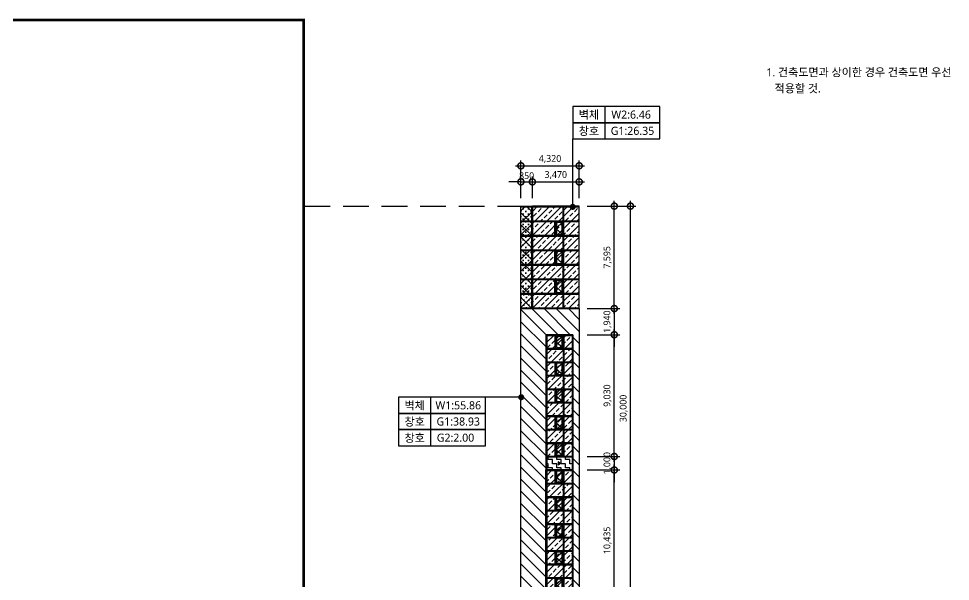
# Model space of a CAD drawing. Header units: millimetres. Extents: x 9300 to 665690, y 4200 to 114736.
# Drawn here: x 260251 to 329290, y 47641 to 89367 of the extents above; entities that cross this region are included whole.
import ezdxf
from ezdxf.enums import TextEntityAlignment as Align

# ---------------------------------------------------------------- set-up
doc = ezdxf.new("R2010")
doc.units = ezdxf.units.MM
doc.header["$LTSCALE"] = 200
for name, pattern in [('CEN-GAUN', [32.2, 30, -1, 0.2, -1]), ('HIDDEN', [0.375, 0.25, -0.125]), ('HIDDEN2', [4.7625, 3.175, -1.5875]), ('PHANTOM2', [1.25, 0.625, -0.125, 0.125, -0.125, 0.125, -0.125])]:
    doc.linetypes.add(name, pattern=pattern)
doc.layers.get('DEFPOINTS').update_dxf_attribs({"color": 137})
for name, color, linetype in [('backpanel', 252, 'Continuous'), ('DIM-INT', 7, 'Continuous'), ('ELE4', 4, 'Continuous'), ('ETC-보조선', 7, 'Continuous'), ('HAT', 8, 'Continuous'), ('SYM-LEAD', 6, 'Continuous'), ('TEXT', 3, 'Continuous'), ('TEXT-NOTE', 6, 'Continuous'), ('WIN', 6, 'Continuous'), ('WIN-OPEN-LINE', 1, 'CEN-GAUN'), ('XR-ELEV$0$WIN', 6, 'Continuous'), ('방화구획(기존 가운건축 계획)', 243, 'Continuous')]:
    doc.layers.add(name, color=color, linetype=linetype)
doc.styles.add('$0$스타일1', font='malgun.ttf')
doc.styles.add('스타일1', font='malgun.ttf')
doc.dimstyles.new('CJA', dxfattribs={"dimscale": 300, "dimtxt": 2.7, "dimasz": 1, "dimexe": 2, "dimexo": 3, "dimgap": 1, "dimtad": 1, "dimdec": 0, "dimzin": 1, "dimdsep": 46, "dimlunit": 6, "dimtxsty": '$0$스타일1', "dimblk": 'CJDOT', "dimcen": 0.09, "dimdle": 1, "dimclrd": 256, "dimclre": 256, "dimclrt": 3, "dimadec": 0, "dimazin": 0, "dimtfac": 1, "dimtdec": 0, "dimtix": 1, "dimtmove": 2, "dimatfit": 3, "dimldrblk": 'CJDOT', "dimfxl": 1, "dimtolj": 1, "dimtzin": 1, "dimarcsym": 0})
doc.dimstyles.new('DIM-QD 1', dxfattribs={"dimtxt": 3, "dimasz": 1.5, "dimexe": 1, "dimexo": 0, "dimgap": 1, "dimtad": 1, "dimdec": 3, "dimdsep": 46, "dimlunit": 6, "dimtxsty": '$0$스타일1', "dimblk1": 'ARCHTICK', "dimblk2": 'ARCHTICK', "dimsah": 1, "dimcen": 0, "dimclrd": 256, "dimclre": 256, "dimclrt": 3, "dimazin": 2, "dimtfac": 1, "dimtdec": 3, "dimtix": 1, "dimtmove": 2, "dimatfit": 3, "dimldrblk": 'ARCHTICK', "dimfxl": 1, "dimtolj": 1, "dimtzin": 0, "dimarcsym": 0})
pattern_1 = [(225, (291556.56, -210969.65), (449.0128, -449.0128), []), (225, (291781.1, -211194.15), (449.0128, -449.0128), [317.5, -158.75])]

# ---------------------------------------------------------------- blocks, each defined once
blk = doc.blocks.new('_DotSmall')
at = {"color": 0, "linetype": 'ByBlock', "const_width": 0.5}
blk.add_lwpolyline([(-0.0625, 0, 1), (0.0625, 0, 1)], format="xyb", close=True, dxfattribs=at)
blk = doc.blocks.new('*D41')
at = {"layer": 'DEFPOINTS', "color": 0, "transparency": 16777216}
for p in [(301787, 75465), (304387, 75465), (301787, 67870)]:
    blk.add_point(p, dxfattribs=at)
at = {"layer": 'DIM-INT', "color": 7, "lineweight": -2, "transparency": 16777216}
for p, q in [((302387, 75465), (304787, 75465)), ((304387, 67470), (304387, 75865)), ((302387, 67870), (304787, 67870))]:
    blk.add_line(p, q, dxfattribs=at)
at = {"layer": 'DIM-INT', "color": 7, "lineweight": -2, "transparency": 16777216, "xscale": 900, "yscale": 900, "zscale": 900}
for p, rotation in [((304387, 75465), 90), ((304387, 67870), 270)]:
    blk.add_blockref('_DotSmall', p, dxfattribs=dict(at, rotation=rotation))
at = {"layer": 'DIM-INT', "color": 3, "transparency": 16777216, "insert": (303887, 71668), "char_height": 500, "attachment_point": 5, "rotation": 90, "style": '스타일1'}
blk.add_mtext('\\A1;7,595', dxfattribs=at)
blk = doc.blocks.new('CJDOT')
blk.add_line((-2, 0), (2, 0))
at = {"const_width": 0.5}
blk.add_lwpolyline([(-0.25, 0, 1), (0.25, 0, 1)], format="xyb", close=True, dxfattribs=at)
blk = doc.blocks.new('134')
at = {"layer": 'XR-ELEV$0$WIN', "ltscale": 100}
blk.add_hatch(color=1, dxfattribs=at).paths.add_polyline_path([(-9470, -1049), (-9358, -873), (-9582, -873)])
at = {"layer": 'WIN', "color": 6}
for p, q in [((60, 30), (-20405, 30)), ((-20405, 30), (-20405, -1970)), ((30, 0), (-20405, 0)), ((-19970, 0), (-19970, -1940)), ((-13970, 0), (-13970, -1940)), ((-12970, 0), (-12970, -1940)), ((-11970, 0), (-11970, -1940)), ((-10970, 0), (-10970, -1940)), ((-9970, 0), (-9970, -1940)), ((-8970, 0), (-8970, -1940)), ((-7970, 0), (-7970, -1940)), ((-6970, 0), (-6970, -1940)), ((-5970, 0), (-5970, -1940)), ((-4970, 0), (-4970, -1940)), ((-3970, 0), (-3970, -1940)), ((-2970, 0), (-2970, -1940)), ((-1970, 0), (-1970, -1940)), ((-970, 0), (-970, -1940)), ((30, 0), (30, -1940)), ((60, 30), (60, -1970)), ((-18970, 0), (-18970, -1940)), ((-17970, -670), (-18970, -670)), ((-17970, 0), (-17970, -1940)), ((-16970, 0), (-16970, -1940)), ((-15970, -670), (-16970, -670)), ((-15970, 0), (-15970, -1940)), ((-14970, 0), (-14970, -1940)), ((-13970, -670), (-14970, -670)), ((-11970, -670), (-12970, -670)), ((-9970, -670), (-10970, -670)), ((-7970, -670), (-8970, -670)), ((-5970, -670), (-6970, -670)), ((-3970, -670), (-4970, -670)), ((-1970, -670), (-2970, -670)), ((30, -670), (-970, -670)), ((-9970, -1270), (-20405, -1270)), ((30, -1270), (-8970, -1270)), ((30, -1940), (-20405, -1940)), ((60, -1970), (-20405, -1970))]:
    blk.add_line(p, q, dxfattribs=at)
at = {"layer": 'WIN', "color": 251, "linetype": 'HIDDEN'}
for p, q in [((-20345, 0), (-20345, -1940)), ((-20000, 0), (-20000, -1940)), ((-19940, 0), (-19940, -1940)), ((-16000, 0), (-16000, -1940)), ((-15000, 0), (-15000, -1940)), ((-14940, 0), (-14940, -1940)), ((-14000, 0), (-14000, -1940)), ((-13940, 0), (-13940, -1940)), ((-13000, 0), (-13000, -1940)), ((-12940, 0), (-12940, -1940)), ((-12000, 0), (-12000, -1940)), ((-11940, 0), (-11940, -1940)), ((-11000, 0), (-11000, -1940)), ((-10940, 0), (-10940, -1940)), ((-10000, 0), (-10000, -1940)), ((-9940, 0), (-9940, -1940)), ((-9000, 0), (-9000, -1940)), ((-8940, 0), (-8940, -1940)), ((-8000, 0), (-8000, -1940)), ((-7940, 0), (-7940, -1940)), ((-7000, 0), (-7000, -1940)), ((-6940, 0), (-6940, -1940)), ((-6000, 0), (-6000, -1940)), ((-5940, 0), (-5940, -1940)), ((-5000, 0), (-5000, -1940)), ((-4940, 0), (-4940, -1940)), ((-4000, 0), (-4000, -1940)), ((-3940, 0), (-3940, -1940)), ((-3000, 0), (-3000, -1940)), ((-2940, 0), (-2940, -1940)), ((-2000, 0), (-2000, -1940)), ((-1940, 0), (-1940, -1940)), ((-1000, 0), (-1000, -1940)), ((-940, 0), (-940, -1940)), ((0, 0), (0, -1940)), ((60, 30), (60, -1970)), ((-20000, -30), (-20345, -30)), ((-19000, -30), (-19940, -30)), ((-19000, 0), (-19000, -1940)), ((-18940, 0), (-18940, -1940)), ((-18000, -30), (-18940, -30)), ((-18000, -640), (-18940, -640)), ((-18000, 0), (-18000, -1940)), ((-17940, 0), (-17940, -1940)), ((-17000, -30), (-17940, -30)), ((-17000, 0), (-17000, -1940)), ((-16940, 0), (-16940, -1940)), ((-16000, -30), (-16940, -30)), ((-16000, -640), (-16940, -640)), ((-15940, 0), (-15940, -1940)), ((-15000, -30), (-15940, -30)), ((-14000, -30), (-14940, -30)), ((-14000, -640), (-14940, -640)), ((-13000, -30), (-13940, -30)), ((-12000, -30), (-12940, -30)), ((-12000, -640), (-12940, -640)), ((-11000, -30), (-11940, -30)), ((-10000, -30), (-10940, -30)), ((-10000, -640), (-10940, -640)), ((-9000, -30), (-9940, -30)), ((-8000, -30), (-8940, -30)), ((-8000, -640), (-8940, -640)), ((-7000, -30), (-7940, -30)), ((-6000, -30), (-6940, -30)), ((-6000, -640), (-6940, -640)), ((-5000, -30), (-5940, -30)), ((-4000, -30), (-4940, -30)), ((-4000, -640), (-4940, -640)), ((-3000, -30), (-3940, -30)), ((-2000, -30), (-2940, -30)), ((-2000, -640), (-2940, -640)), ((-1000, -30), (-1940, -30)), ((0, -30), (-940, -30)), ((0, -640), (-940, -640)), ((-20000, -1240), (-20345, -1240)), ((-20000, -1300), (-20345, -1300)), ((-19000, -1240), (-19940, -1240)), ((-19000, -1300), (-19940, -1300)), ((-18000, -700), (-18940, -700)), ((-18000, -1240), (-18940, -1240)), ((-18000, -1300), (-18940, -1300)), ((-17000, -1240), (-17940, -1240)), ((-17000, -1300), (-17940, -1300)), ((-16000, -700), (-16940, -700)), ((-16000, -1240), (-16940, -1240)), ((-16000, -1300), (-16940, -1300)), ((-15000, -1240), (-15940, -1240)), ((-15000, -1300), (-15940, -1300)), ((-14000, -700), (-14940, -700)), ((-14000, -1240), (-14940, -1240)), ((-14000, -1300), (-14940, -1300)), ((-13000, -1240), (-13940, -1240)), ((-13000, -1300), (-13940, -1300)), ((-12000, -700), (-12940, -700)), ((-12000, -1240), (-12940, -1240)), ((-12000, -1300), (-12940, -1300)), ((-11000, -1240), (-11940, -1240)), ((-11000, -1300), (-11940, -1300)), ((-10000, -700), (-10940, -700)), ((-10000, -1240), (-10940, -1240)), ((-10000, -1300), (-10940, -1300)), ((-8000, -700), (-8940, -700)), ((-8000, -1240), (-8940, -1240)), ((-8000, -1300), (-8940, -1300)), ((-7000, -1240), (-7940, -1240)), ((-7000, -1300), (-7940, -1300)), ((-6000, -700), (-6940, -700)), ((-6000, -1240), (-6940, -1240)), ((-6000, -1300), (-6940, -1300)), ((-5000, -1240), (-5940, -1240)), ((-5000, -1300), (-5940, -1300)), ((-4000, -700), (-4940, -700)), ((-4000, -1240), (-4940, -1240)), ((-4000, -1300), (-4940, -1300)), ((-3000, -1240), (-3940, -1240)), ((-3000, -1300), (-3940, -1300)), ((-2000, -700), (-2940, -700)), ((-2000, -1240), (-2940, -1240)), ((-2000, -1300), (-2940, -1300)), ((-1000, -1240), (-1940, -1240)), ((-1000, -1300), (-1940, -1300)), ((0, -700), (-940, -700)), ((0, -1240), (-940, -1240)), ((0, -1300), (-940, -1300)), ((-20000, -1910), (-20345, -1910)), ((-19000, -1910), (-19940, -1910)), ((-18000, -1910), (-18940, -1910)), ((-17000, -1910), (-17940, -1910)), ((-16000, -1910), (-16940, -1910)), ((-15000, -1910), (-15940, -1910)), ((-14000, -1910), (-14940, -1910)), ((-13000, -1910), (-13940, -1910)), ((-12000, -1910), (-12940, -1910)), ((-11000, -1910), (-11940, -1910)), ((-10000, -1910), (-10940, -1910)), ((-9000, -1910), (-9940, -1910)), ((-8000, -1910), (-8940, -1910)), ((-7000, -1910), (-7940, -1910)), ((-6000, -1910), (-6940, -1910)), ((-5000, -1910), (-5940, -1910)), ((-4000, -1910), (-4940, -1910)), ((-3000, -1910), (-3940, -1910)), ((-2000, -1910), (-2940, -1910)), ((-1000, -1910), (-1940, -1910)), ((0, -1910), (-940, -1910))]:
    blk.add_line(p, q, dxfattribs=at)
for points in [[(-18060, -760), (-18880, -760), (-18880, -1180), (-18060, -1180)], [(-16060, -760), (-16880, -760), (-16880, -1180), (-16060, -1180)], [(-14060, -760), (-14880, -760), (-14880, -1180), (-14060, -1180)], [(-12060, -760), (-12880, -760), (-12880, -1180), (-12060, -1180)], [(-10060, -760), (-10880, -760), (-10880, -1180), (-10060, -1180)], [(-8060, -760), (-8880, -760), (-8880, -1180), (-8060, -1180)], [(-6060, -760), (-6880, -760), (-6880, -1180), (-6060, -1180)], [(-4060, -760), (-4880, -760), (-4880, -1180), (-4060, -1180)], [(-2060, -760), (-2880, -760), (-2880, -1180), (-2060, -1180)], [(-60, -760), (-880, -760), (-880, -1180), (-60, -1180)]]:
    blk.add_lwpolyline(points, close=True, dxfattribs=at)
at = {"layer": 'WIN-OPEN-LINE'}
for points in [[(-18940, -1240), (-18470, -700), (-18000, -1240)], [(-16940, -1240), (-16470, -700), (-16000, -1240)], [(-14940, -1240), (-14470, -700), (-14000, -1240)], [(-12940, -1240), (-12470, -700), (-12000, -1240)], [(-10940, -1240), (-10470, -700), (-10000, -1240)], [(-8940, -1240), (-8470, -700), (-8000, -1240)], [(-6940, -1240), (-6470, -700), (-6000, -1240)], [(-4940, -1240), (-4470, -700), (-4000, -1240)], [(-2940, -1240), (-2470, -700), (-2000, -1240)], [(-940, -1240), (-470, -700), (0, -1240)]]:
    blk.add_lwpolyline(points, dxfattribs=at)
at = {"layer": 'XR-ELEV$0$WIN', "color": 1, "ltscale": 100}
blk.add_lwpolyline([(-9470, -1049), (-9358, -873), (-9582, -873)], close=True, dxfattribs=at)
blk = doc.blocks.new('win66')
at = {"layer": 'backpanel'}
h = blk.add_hatch(dxfattribs=at)
h.set_pattern_fill('CROSS', color=256, scale=30)
h.set_pattern_definition([(0, (-1465, -10600), (190.5, 190.5), [95.25, -285.75]), (90, (-1417.38, -10647.62), (-190.5, 190.5), [95.25, -285.75])])
h.paths.add_polyline_path([(-6520, -750), (-7535, -750), (-7535, -1570), (-6520, -1570)])
h = blk.add_hatch(dxfattribs=at)
h.set_pattern_fill('CROSS', color=256, scale=30)
h.set_pattern_definition([(0, (-83672.27, 110406.36), (190.5, 190.5), [95.25, -285.75]), (90, (-83624.64, 110358.74), (-190.5, 190.5), [95.25, -285.75])])
h.paths.add_polyline_path([(-5445, -750), (-6460, -750), (-6460, -1570), (-5445, -1570)])
h.paths.add_polyline_path([(-4370, -750), (-5385, -750), (-5385, -1570), (-4370, -1570)])
h.paths.add_polyline_path([(-3295, -750), (-4310, -750), (-4310, -1570), (-3295, -1570)])
h.paths.add_polyline_path([(-2220, -750), (-3235, -750), (-3235, -1570), (-2220, -1570)])
h.paths.add_polyline_path([(-1145, -750), (-2160, -750), (-2160, -1570), (-1145, -1570)])
h.paths.add_polyline_path([(-60, -750), (-1085, -750), (-1085, -1570), (-60, -1570)])
at = {"layer": 'WIN', "color": 6}
for p, q in [((-7595, -750), (-7595, -5070)), ((-7565, -750), (-7565, -5070)), ((-6490, -750), (-6490, -5070)), ((-5415, -750), (-5415, -5070)), ((-4340, -750), (-4340, -5070)), ((-3265, -750), (-3265, -5070)), ((-2190, -750), (-2190, -5070)), ((-1115, -750), (-1115, -5070)), ((-30, -750), (-30, -5070)), ((0, -750), (0, -5070)), ((-7565, -1600), (-30, -1600)), ((-6490, -3300), (-5415, -3300)), ((-4340, -3300), (-3265, -3300)), ((-2190, -3300), (-1115, -3300)), ((-7565, -3900), (-30, -3900))]:
    blk.add_line(p, q, dxfattribs=at)
at = {"layer": 'WIN', "color": 251, "linetype": 'HIDDEN'}
for p, q in [((-7535, -750), (-7535, -5070)), ((-6520, -750), (-6520, -5070)), ((-6460, -750), (-6460, -5070)), ((-5445, -750), (-5445, -5070)), ((-5385, -750), (-5385, -5070)), ((-4370, -750), (-4370, -5070)), ((-4310, -750), (-4310, -5070)), ((-3295, -750), (-3295, -5070)), ((-3235, -750), (-3235, -5070)), ((-2220, -750), (-2220, -5070)), ((-2160, -750), (-2160, -5070)), ((-1145, -750), (-1145, -5070)), ((-1085, -750), (-1085, -5070)), ((-60, -750), (-60, -5070)), ((-7535, -1570), (-6520, -1570)), ((-7535, -1630), (-6520, -1630)), ((-6460, -1570), (-5445, -1570)), ((-6460, -1630), (-5445, -1630)), ((-5385, -1570), (-4370, -1570)), ((-5385, -1630), (-4370, -1630)), ((-4310, -1570), (-3295, -1570)), ((-4310, -1630), (-3295, -1630)), ((-3235, -1570), (-2220, -1570)), ((-3235, -1630), (-2220, -1630)), ((-2160, -1570), (-1145, -1570)), ((-2160, -1630), (-1145, -1630)), ((-1085, -1570), (-60, -1570)), ((-1085, -1630), (-60, -1630)), ((-6460, -3270), (-5445, -3270)), ((-6460, -3330), (-5445, -3330)), ((-4310, -3270), (-3295, -3270)), ((-4310, -3330), (-3295, -3330)), ((-2160, -3270), (-1145, -3270)), ((-2160, -3330), (-1145, -3330)), ((-7535, -3870), (-6520, -3870)), ((-7535, -3930), (-6520, -3930)), ((-6460, -3870), (-5445, -3870)), ((-6460, -3930), (-5445, -3930)), ((-5385, -3870), (-4370, -3870)), ((-5385, -3930), (-4370, -3930)), ((-4310, -3870), (-3295, -3870)), ((-4310, -3930), (-3295, -3930)), ((-3235, -3870), (-2220, -3870)), ((-3235, -3930), (-2220, -3930)), ((-2160, -3870), (-1145, -3870)), ((-2160, -3930), (-1145, -3930)), ((-1085, -3870), (-60, -3870)), ((-1085, -3930), (-60, -3930)), ((-7595, -5070), (-6520, -5070)), ((-6460, -5070), (-5445, -5070)), ((-5385, -5070), (-4370, -5070)), ((-4310, -5070), (-3295, -5070)), ((-3235, -5070), (-2220, -5070)), ((-2160, -5070), (-1145, -5070)), ((-1085, -5070), (0, -5070))]:
    blk.add_line(p, q, dxfattribs=at)
blk.add_lwpolyline([(-7595, -750), (0, -750)], dxfattribs=at)
for points in [[(-5505, -3390), (-6400, -3390), (-6400, -3810), (-5505, -3810)], [(-3355, -3390), (-4250, -3390), (-4250, -3810), (-3355, -3810)], [(-1205, -3390), (-2100, -3390), (-2100, -3810), (-1205, -3810)]]:
    blk.add_lwpolyline(points, close=True, dxfattribs=at)
at = {"layer": 'WIN-OPEN-LINE'}
for points in [[(-6460, -3870), (-5953, -3330), (-5445, -3870)], [(-4310, -3870), (-3803, -3330), (-3295, -3870)], [(-2160, -3870), (-1653, -3330), (-1145, -3870)]]:
    blk.add_lwpolyline(points, dxfattribs=at)
blk = doc.blocks.new('_ARCHTICK')
at = {"color": 0, "linetype": 'ByBlock', "const_width": 0.15}
blk.add_lwpolyline([(-0.5, -0.5), (0.5, 0.5)], dxfattribs=at)
blk = doc.blocks.new('SECTION ROOM NAME')
at = {"layer": 'TEXT-NOTE', "color": 6}
for p, q in [((-261, 0), (1769, 0)), ((1769, 0), (1769, -600)), ((1769, -600), (-261, -600))]:
    blk.add_line(p, q, dxfattribs=at)
blk.add_lwpolyline([(-1461, 0), (-261, 0), (-261, -600), (-1461, -600)], close=True, dxfattribs=at)
at = {"layer": 'TEXT-NOTE', "color": 3, "style": '스타일1'}
for tag, p in [('101', (-908, -298)), ('실명', (754, -341))]:
    blk.add_attdef(tag, text='', height=300, dxfattribs=at).set_placement(p, align=Align.MIDDLE)
blk = doc.blocks.new('*D128')
at = {"layer": 'DEFPOINTS', "color": 0, "transparency": 16777216}
for p in [(301787, 75465), (305587, 75465), (301787, 45465)]:
    blk.add_point(p, dxfattribs=at)
at = {"layer": 'DIM-INT', "color": 7, "lineweight": -2, "transparency": 16777216}
for p, q in [((302387, 75465), (305987, 75465)), ((305587, 45065), (305587, 75865)), ((302387, 45465), (305987, 45465))]:
    blk.add_line(p, q, dxfattribs=at)
at = {"layer": 'DIM-INT', "color": 7, "lineweight": -2, "transparency": 16777216, "xscale": 900, "yscale": 900, "zscale": 900}
for p, rotation in [((305587, 75465), 90), ((305587, 45465), 270)]:
    blk.add_blockref('_DotSmall', p, dxfattribs=dict(at, rotation=rotation))
at = {"layer": 'DIM-INT', "color": 3, "transparency": 16777216, "insert": (305087, 60465), "char_height": 500, "attachment_point": 5, "rotation": 90, "style": '스타일1'}
blk.add_mtext('\\A1;30,000', dxfattribs=at)
blk = doc.blocks.new('*D129')
at = {"layer": 'DEFPOINTS', "color": 0, "transparency": 16777216}
for p in [(301787, 67870), (301787, 65930), (304387, 65930)]:
    blk.add_point(p, dxfattribs=at)
at = {"layer": 'DIM-INT', "color": 7, "lineweight": -2, "transparency": 16777216}
for p, q in [((304387, 67870), (304387, 68770)), ((302387, 67870), (304787, 67870)), ((304387, 67870), (304387, 65930)), ((302387, 65930), (304787, 65930)), ((304387, 65930), (304387, 65030))]:
    blk.add_line(p, q, dxfattribs=at)
at = {"layer": 'DIM-INT', "color": 7, "lineweight": -2, "transparency": 16777216, "xscale": 900, "yscale": 900, "zscale": 900}
for p, rotation in [((304387, 67870), 270), ((304387, 65930), 90)]:
    blk.add_blockref('_DotSmall', p, dxfattribs=dict(at, rotation=rotation))
at = {"layer": 'DIM-INT', "color": 3, "transparency": 16777216, "insert": (303886, 66900), "char_height": 500, "attachment_point": 5, "rotation": 90, "style": '스타일1'}
blk.add_mtext('\\A1;1,940', dxfattribs=at)
blk = doc.blocks.new('*D130')
at = {"layer": 'DEFPOINTS', "color": 0, "transparency": 16777216}
for p in [(301787, 65930), (304387, 65930), (301787, 56900)]:
    blk.add_point(p, dxfattribs=at)
at = {"layer": 'DIM-INT', "color": 7, "lineweight": -2, "transparency": 16777216}
for p, q in [((304387, 56500), (304387, 66330)), ((302387, 65930), (304787, 65930)), ((302387, 56900), (304787, 56900))]:
    blk.add_line(p, q, dxfattribs=at)
at = {"layer": 'DIM-INT', "color": 7, "lineweight": -2, "transparency": 16777216, "xscale": 900, "yscale": 900, "zscale": 900}
for p, rotation in [((304387, 65930), 90), ((304387, 56900), 270)]:
    blk.add_blockref('_DotSmall', p, dxfattribs=dict(at, rotation=rotation))
at = {"layer": 'DIM-INT', "color": 3, "transparency": 16777216, "insert": (303887, 61415), "char_height": 500, "attachment_point": 5, "rotation": 90, "style": '스타일1'}
blk.add_mtext('\\A1;9,030', dxfattribs=at)
blk = doc.blocks.new('*D131')
at = {"layer": 'DEFPOINTS', "color": 0, "transparency": 16777216}
for p in [(301787, 56900), (301787, 55900), (304387, 55900)]:
    blk.add_point(p, dxfattribs=at)
at = {"layer": 'DIM-INT', "color": 7, "lineweight": -2, "transparency": 16777216}
for p, q in [((304387, 56900), (304387, 57800)), ((302387, 56900), (304787, 56900)), ((304387, 56900), (304387, 55900)), ((302387, 55900), (304787, 55900)), ((304387, 55900), (304387, 55000))]:
    blk.add_line(p, q, dxfattribs=at)
at = {"layer": 'DIM-INT', "color": 7, "lineweight": -2, "transparency": 16777216, "xscale": 900, "yscale": 900, "zscale": 900}
for p, rotation in [((304387, 56900), 270), ((304387, 55900), 90)]:
    blk.add_blockref('_DotSmall', p, dxfattribs=dict(at, rotation=rotation))
at = {"layer": 'DIM-INT', "color": 3, "transparency": 16777216, "insert": (303886, 56400), "char_height": 500, "attachment_point": 5, "rotation": 90, "style": '스타일1'}
blk.add_mtext('\\A1;1,000', dxfattribs=at)
blk = doc.blocks.new('*D132')
at = {"layer": 'DEFPOINTS', "color": 0, "transparency": 16777216}
for p in [(301787, 55900), (304387, 55900), (301787, 45465)]:
    blk.add_point(p, dxfattribs=at)
at = {"layer": 'DIM-INT', "color": 7, "lineweight": -2, "transparency": 16777216}
for p, q in [((304387, 45065), (304387, 56300)), ((302387, 55900), (304787, 55900)), ((302387, 45465), (304787, 45465))]:
    blk.add_line(p, q, dxfattribs=at)
at = {"layer": 'DIM-INT', "color": 7, "lineweight": -2, "transparency": 16777216, "xscale": 900, "yscale": 900, "zscale": 900}
for p, rotation in [((304387, 55900), 90), ((304387, 45465), 270)]:
    blk.add_blockref('_DotSmall', p, dxfattribs=dict(at, rotation=rotation))
at = {"layer": 'DIM-INT', "color": 3, "transparency": 16777216, "insert": (303886, 50682), "char_height": 500, "attachment_point": 5, "rotation": 90, "style": '스타일1'}
blk.add_mtext('\\A1;10,435', dxfattribs=at)
blk = doc.blocks.new('*D138')
at = {"layer": 'DEFPOINTS', "color": 0, "transparency": 16777216}
for p in [(298317, 77264), (297467, 75465), (298317, 75465)]:
    blk.add_point(p, dxfattribs=at)
at = {"layer": 'DIM-INT', "color": 7, "lineweight": -2, "transparency": 16777216}
for p, q in [((297467, 76065), (297467, 77664)), ((298317, 76065), (298317, 77664)), ((297467, 77264), (296567, 77264)), ((297467, 77264), (298317, 77264)), ((298317, 77264), (299217, 77264))]:
    blk.add_line(p, q, dxfattribs=at)
at = {"layer": 'DIM-INT', "color": 7, "lineweight": -2, "transparency": 16777216, "xscale": 900, "yscale": 900, "zscale": 900}
blk.add_blockref('_DotSmall', (297467, 77264), dxfattribs=at)
at = {"layer": 'DIM-INT', "color": 7, "lineweight": -2, "transparency": 16777216, "xscale": 900, "yscale": 900, "zscale": 900, "rotation": 180}
blk.add_blockref('_DotSmall', (298317, 77264), dxfattribs=at)
at = {"layer": 'DIM-INT', "color": 3, "transparency": 16777216, "insert": (297892, 77722), "char_height": 500, "attachment_point": 5, "style": '스타일1'}
blk.add_mtext('\\A1;850', dxfattribs=at)
blk = doc.blocks.new('*D139')
at = {"layer": 'DEFPOINTS', "color": 0, "transparency": 16777216}
for p in [(301787, 77264), (298317, 75465), (301787, 75465)]:
    blk.add_point(p, dxfattribs=at)
at = {"layer": 'DIM-INT', "color": 7, "lineweight": -2, "transparency": 16777216}
for p, q in [((298317, 76065), (298317, 77664)), ((301787, 76065), (301787, 77664)), ((297917, 77264), (302187, 77264))]:
    blk.add_line(p, q, dxfattribs=at)
at = {"layer": 'DIM-INT', "color": 7, "lineweight": -2, "transparency": 16777216, "xscale": 900, "yscale": 900, "zscale": 900, "rotation": 180}
blk.add_blockref('_DotSmall', (298317, 77264), dxfattribs=at)
at = {"layer": 'DIM-INT', "color": 7, "lineweight": -2, "transparency": 16777216, "xscale": 900, "yscale": 900, "zscale": 900}
blk.add_blockref('_DotSmall', (301787, 77264), dxfattribs=at)
at = {"layer": 'DIM-INT', "color": 3, "transparency": 16777216, "insert": (300052, 77764), "char_height": 500, "attachment_point": 5, "style": '스타일1'}
blk.add_mtext('\\A1;3,470', dxfattribs=at)
blk = doc.blocks.new('*D140')
at = {"layer": 'DEFPOINTS', "color": 0, "transparency": 16777216}
for p in [(301787, 78454), (297467, 75465), (301787, 75465)]:
    blk.add_point(p, dxfattribs=at)
at = {"layer": 'DIM-INT', "color": 7, "lineweight": -2, "transparency": 16777216}
for p, q in [((297467, 76065), (297467, 78854)), ((301787, 76065), (301787, 78854)), ((297067, 78454), (302187, 78454))]:
    blk.add_line(p, q, dxfattribs=at)
at = {"layer": 'DIM-INT', "color": 7, "lineweight": -2, "transparency": 16777216, "xscale": 900, "yscale": 900, "zscale": 900, "rotation": 180}
blk.add_blockref('_DotSmall', (297467, 78454), dxfattribs=at)
at = {"layer": 'DIM-INT', "color": 7, "lineweight": -2, "transparency": 16777216, "xscale": 900, "yscale": 900, "zscale": 900}
blk.add_blockref('_DotSmall', (301787, 78454), dxfattribs=at)
at = {"layer": 'DIM-INT', "color": 3, "transparency": 16777216, "insert": (299627, 78954), "char_height": 500, "attachment_point": 5, "style": '스타일1'}
blk.add_mtext('\\A1;4,320', dxfattribs=at)

msp = doc.modelspace()

# ---------------------------------------------------------------- hatches: boundary and pattern name
at = {"layer": 'HAT'}
h = msp.add_hatch(dxfattribs=at)
h.set_pattern_fill('ANSI37', color=251, scale=200, angle=90)
h.set_pattern_definition([(135, (291556.56, -210969.65), (-449.0128, -449.0128), []), (225, (291556.56, -210969.65), (449.0128, -449.0128), [])])
h.paths.add_polyline_path([(297467.3, 75465), (297467.3, 67870), (298317.3, 67870), (298317.3, 75465)])
h = msp.add_hatch(dxfattribs=at)
h.set_pattern_fill('BRASS,_O', color=256, scale=100, angle=225)
h.set_pattern_definition(pattern_1)
h.paths.add_polyline_path([(298317.3, 75465), (298317.3, 67870), (301787.3, 67870), (301787.3, 75465)])
h = msp.add_hatch(dxfattribs=at)
h.set_pattern_fill('ANSI31', color=251, scale=200, angle=90)
h.set_pattern_definition([(135, (291556.56, -210969.65), (-449.0128, -449.0128), [])])
h.paths.add_polyline_path([(298317.3, 67870), (298317.3, 67870), (297467.3, 67870), (297467.3, 45465), (299317.3, 45465), (299317.3, 55900), (299317.3, 56900), (299317.3, 65930), (301317.3, 65930), (301317.3, 56900), (301317.3, 55900), (301317.3, 45465), (301787.3, 45465), (301787.3, 67870)])
h = msp.add_hatch(dxfattribs=at)
h.set_pattern_fill('BRASS,_O', color=256, scale=100, angle=225)
h.set_pattern_definition(pattern_1)
h.paths.add_polyline_path([(299317.3, 65930), (299317.3, 56900), (301317.3, 56900), (301317.3, 65930)])
h = msp.add_hatch(dxfattribs=at)
h.set_pattern_fill('ZIGZAG', color=256, scale=100, angle=90)
h.set_pattern_definition([(90, (291556.56, -210969.65), (-317.5, 317.5), [317.5, -317.5]), (180, (291556.56, -210652.15), (-317.5, -317.5), [317.5, -317.5])])
h.paths.add_polyline_path([(299317.3, 56900), (299317.3, 55900), (301317.3, 55900), (301317.3, 56900)])
h = msp.add_hatch(dxfattribs=at)
h.set_pattern_fill('BRASS,_O', color=256, scale=100, angle=225)
h.set_pattern_definition(pattern_1)
h.paths.add_polyline_path([(299317.3, 55900), (299317.3, 45465), (301317.3, 45465), (301317.3, 55900)])

# ---------------------------------------------------------------- linework, layer by layer
at = {"layer": 'ELE4', "color": 4, "ltscale": 1.2}
msp.add_lwpolyline([(298317.3, 75465), (298317.3, 67870), (297467.3, 67870), (297467.3, 75465)], close=True, dxfattribs=at)
at = {"layer": 'ELE4', "color": 2, "ltscale": 1.2}
for points in [[(301787.3, 67870), (301787.3, 75465), (298317.3, 75465), (298317.3, 67870)], [(299317.3, 65930), (299317.3, 56900), (301317.3, 56900), (301317.3, 65930)], [(301317.3, 55900), (301317.3, 56900), (299317.3, 56900), (299317.3, 55900)], [(301317.3, 55900), (301317.3, 45465), (299317.3, 45465), (299317.3, 55900)]]:
    msp.add_lwpolyline(points, close=True, dxfattribs=at)
msp.add_lwpolyline([(297467.3, 67870), (301787.3, 67870), (301787.3, 45465), (301317.3, 45465), (301317.3, 65930), (299317.3, 65930), (299317.3, 45465), (297467.3, 45465), (297467.3, 67870)], dxfattribs=at)
at = {"layer": 'ETC-보조선', "linetype": 'HIDDEN2', "ltscale": 3}
msp.add_line((281435, 75465), (297467.3, 75465), dxfattribs=at)
at = {"layer": '방화구획(기존 가운건축 계획)', "color": 2, "linetype": 'PHANTOM2', "ltscale": 6, "const_width": 200}
msp.add_lwpolyline([(277200, 45532.5), (281367.5, 45532.5), (281367.5, 89267.5), (209332.5, 89267.5), (209332.5, 45532.5), (273200, 45527.5)], dxfattribs=at)

# ---------------------------------------------------------------- block references
at = {"layer": 'HAT', "rotation": 90}
for name, p in [('win66', (296717.3, 75465)), ('134', (299347.3, 65870))]:
    msp.add_blockref(name, p, dxfattribs=at)
at = {"layer": 'TEXT-NOTE'}
ref = msp.add_blockref('SECTION ROOM NAME', (304227.8, 81649.2), dxfattribs=dict(at, xscale=-2, yscale=2, zscale=2, rotation=180))
ref.add_attrib('101', '벽체', dxfattribs={"color": 3, "height": 600, "style": '스타일1'}).set_placement((302506.4, 82249.2), align=Align.MIDDLE)
ref.add_attrib('실명', 'W2:6.46 ', dxfattribs={"color": 3, "height": 600, "style": '스타일1'}).set_placement((305735.9, 82249.2), align=Align.MIDDLE)
ref = msp.add_blockref('SECTION ROOM NAME', (304227.8, 80449.2), dxfattribs=dict(at, xscale=-2, yscale=2, zscale=2, rotation=180))
ref.add_attrib('101', '창호', dxfattribs={"color": 3, "height": 600, "style": '스타일1'}).set_placement((302506.4, 81049.2), align=Align.MIDDLE)
ref.add_attrib('실명', 'G1:26.35', dxfattribs={"color": 3, "height": 600, "style": '스타일1'}).set_placement((305735.9, 81049.2), align=Align.MIDDLE)
ref = msp.add_blockref('SECTION ROOM NAME', (291317.6, 60094.8), dxfattribs=dict(at, xscale=-2, yscale=2, zscale=2, rotation=180))
ref.add_attrib('101', '벽체', dxfattribs={"color": 3, "height": 600, "style": '스타일1'}).set_placement((289596.2, 60694.8), align=Align.MIDDLE)
ref.add_attrib('실명', 'W1:55.86', dxfattribs={"color": 3, "height": 600, "style": '스타일1'}).set_placement((292825.7, 60694.8), align=Align.MIDDLE)
ref = msp.add_blockref('SECTION ROOM NAME', (291317.6, 58894.8), dxfattribs=dict(at, xscale=-2, yscale=2, zscale=2, rotation=180))
ref.add_attrib('101', '창호', dxfattribs={"color": 3, "height": 600, "style": '스타일1'}).set_placement((289596.2, 59494.8), align=Align.MIDDLE)
ref.add_attrib('실명', 'G1:38.93', dxfattribs={"color": 3, "height": 600, "style": '스타일1'}).set_placement((292825.7, 59494.8), align=Align.MIDDLE)
ref = msp.add_blockref('SECTION ROOM NAME', (291317.6, 57694.8), dxfattribs=dict(at, xscale=-2, yscale=2, zscale=2, rotation=180))
ref.add_attrib('101', '창호', dxfattribs={"color": 3, "height": 600, "style": '스타일1'}).set_placement((289596.2, 58294.8), align=Align.MIDDLE)
ref.add_attrib('실명', 'G2:2.00  ', dxfattribs={"color": 3, "height": 600, "style": '스타일1'}).set_placement((292825.7, 58294.8), align=Align.MIDDLE)

# ---------------------------------------------------------------- texts
at = {"layer": 'TEXT', "style": '스타일1'}
for s, p in [('1. 건축도면과 상이한 경우 건축도면 우선', (315656.9, 84911.1)), ('   적용할 것.', (315656.9, 83711.1))]:
    msp.add_text(s, height=600, dxfattribs=at).set_placement(p, align=Align.BOTTOM_LEFT)

# ---------------------------------------------------------------- dimensions: what is measured, and where the dimension line sits
at = {"layer": 'DIM-INT'}
for base, p1, p2, picture, middle in [((301787.3, 78453.8), (297467.3, 75465), (301787.3, 75465), '*D140', (299627.3, 78954.1)), ((298317.3, 77264.1), (297467.3, 75465), (298317.3, 75465), '*D138', (297892.3, 77722.5)), ((301787.3, 77264.1), (298317.3, 75465), (301787.3, 75465), '*D139', (300052.3, 77764.4))]:
    dim = msp.add_linear_dim(base=base, p1=p1, p2=p2, dimstyle='CJA', override={"dimscale": 200, "dimtxt": 2.5, "dimasz": 4.5, "dimtxsty": '스타일1', "dimblk1": 'DotSmall', "dimblk2": 'DotSmall', "dimsah": 1, "dimdle": 2, "dimclrd": 7, "dimclre": 7}, dxfattribs=at)
    dim.commit()
    dim.dimension.update_dxf_attribs({"geometry": picture, "text_midpoint": middle})
for base, p1, p2, angle, picture, middle in [((304387.3, 75465), (301787.3, 67870), (301787.3, 75465), 270, '*D41', (303887, 71667.5)), ((305587.3, 75465), (301787.3, 45465), (301787.3, 75465), 270, '*D128', (305087, 60465)), ((304387.3, 65930), (301787.3, 67870), (301787.3, 65930), 90, '*D129', (303885.7, 66900)), ((304387.3, 65930), (301787.3, 56900), (301787.3, 65930), 270, '*D130', (303887, 61415)), ((304387.3, 55900), (301787.3, 56900), (301787.3, 55900), 90, '*D131', (303885.7, 56400)), ((304387.3, 55900), (301787.3, 45465), (301787.3, 55900), 270, '*D132', (303885.7, 50682.5))]:
    dim = msp.add_linear_dim(base=base, p1=p1, p2=p2, angle=angle, dimstyle='CJA', override={"dimscale": 200, "dimtxt": 2.5, "dimasz": 4.5, "dimtxsty": '스타일1', "dimblk1": 'DotSmall', "dimblk2": 'DotSmall', "dimsah": 1, "dimdle": 2, "dimclrd": 7, "dimclre": 7}, dxfattribs=at)
    dim.commit()
    dim.dimension.update_dxf_attribs({"geometry": picture, "text_midpoint": middle})

# ---------------------------------------------------------------- leaders
at = {"layer": 'SYM-LEAD'}
for points in [[(301306.4, 75407.8), (301306.4, 78016.4), (301306.4, 80449.2)], [(297489.6, 61294.8), (294881.1, 61294.8), (294855.1, 61294.8)]]:
    msp.add_leader(points, dimstyle='DIM-QD 1', override={"dimscale": 300, "dimasz": 1.5, "dimtad": 0, "dimclrd": 6, "dimldrblk": 'DOT'}, dxfattribs=at)

doc.saveas('drawing.dxf')
